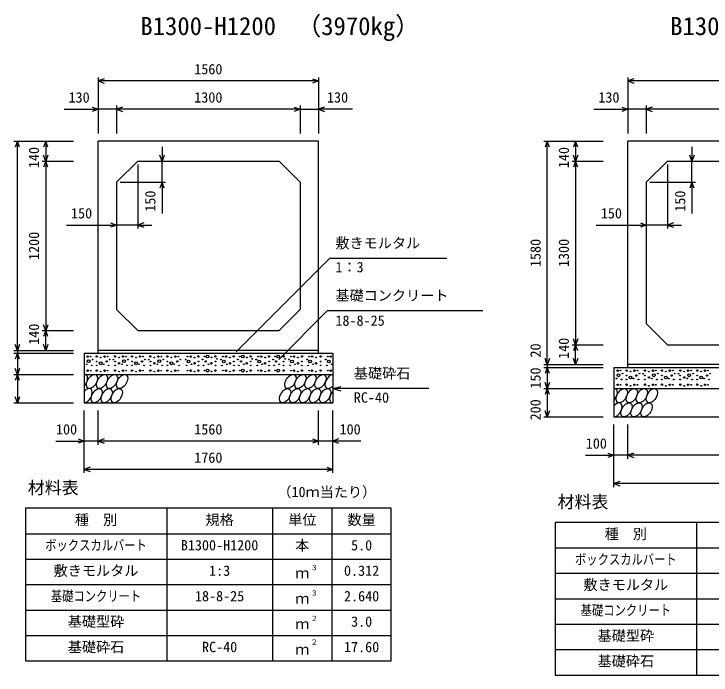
# Model space of a CAD drawing. Units: millimetres, scale not verified. Extents: x -50400 to 50400, y -17820 to 17820.
# Drawn here: x 13634 to 18568, y -4855 to -177 of the extents above; entities that cross this region are included whole.
import ezdxf
from ezdxf.enums import TextEntityAlignment as Align

# ---------------------------------------------------------------- set-up
doc = ezdxf.new("R2010")
doc.units = ezdxf.units.MM
doc.header["$LTSCALE"] = 60
for name, color, linetype, lineweight in [('0-0_DIM', 7, 'Continuous', 25), ('0-2_HATCH', 6, 'Continuous', 25), ('0-3_HYO', 3, 'Continuous', 25), ('0-4_HYO2', 4, 'Continuous', 25), ('0-5_OUTLINE', 3, 'Continuous', 25), ('0-7_TXT', 7, 'Continuous', 25)]:
    doc.layers.add(name, color=color, linetype=linetype, lineweight=lineweight)
doc.styles.add('ＭＳ ゴシック', font='')
doc.styles.get('ＭＳ ゴシック').set_extended_font_data('MS Gothic')

msp = doc.modelspace()

# ---------------------------------------------------------------- linework, layer by layer
at = {"layer": '0-0_DIM'}
for p, q in [((14229.98, -626.22), (14229.98, -1023.11)), ((15789.98, -626.22), (15789.98, -1023.11)), ((17979.98, -626.22), (17979.98, -1023.11)), ((15789.98, -651.22), (14229.98, -651.22)), ((19539.98, -651.22), (17979.98, -651.22)), ((14359.98, -826.22), (14359.98, -1023.11)), ((15659.98, -826.22), (15659.98, -1023.11)), ((18109.98, -826.22), (18109.98, -1023.11)), ((13989.24, -851.22), (14229.98, -851.22)), ((14359.98, -851.22), (14229.98, -851.22)), ((15659.98, -851.22), (14359.98, -851.22)), ((15659.98, -851.22), (15789.98, -851.22)), ((16030.73, -851.22), (15789.98, -851.22)), ((17739.24, -851.22), (17979.98, -851.22)), ((18109.98, -851.22), (17979.98, -851.22)), ((19409.98, -851.22), (18109.98, -851.22)), ((13633.88, -1078.11), (14054.98, -1078.11)), ((13658.88, -2558.11), (13658.88, -1078.11)), ((13858.88, -1078.11), (13858.88, -1218.11)), ((17383.88, -1078.11), (17804.98, -1078.11)), ((17408.88, -2658.11), (17408.88, -1078.11)), ((17608.88, -1078.11), (17608.88, -1218.11)), ((14682.46, -1118.11), (14682.46, -1218.11)), ((18432.46, -1118.11), (18432.46, -1218.11)), ((13833.88, -1218.11), (14054.98, -1218.11)), ((13858.88, -1218.11), (13858.88, -2418.11)), ((14682.46, -1368.11), (14682.46, -1218.11)), ((17583.88, -1218.11), (17804.98, -1218.11)), ((17608.88, -1218.11), (17608.88, -2518.11)), ((18432.46, -1368.11), (18432.46, -1218.11)), ((14509.98, -1243.11), (14509.98, -1696.13)), ((18259.98, -1243.11), (18259.98, -1696.13)), ((14384.98, -1368.11), (14707.46, -1368.11)), ((14682.46, -1368.11), (14682.46, -1588.99)), ((18134.98, -1368.11), (18457.46, -1368.11)), ((18432.46, -1368.11), (18432.46, -1588.99)), ((14005.88, -1671.13), (14359.98, -1671.13)), ((14509.98, -1671.13), (14359.98, -1671.13)), ((14509.98, -1671.13), (14609.98, -1671.13)), ((17755.88, -1671.13), (18109.98, -1671.13)), ((18259.98, -1671.13), (18109.98, -1671.13)), ((18259.98, -1671.13), (18359.98, -1671.13)), ((15206.2, -2567.45), (15866.48, -1907.17)), ((16698.89, -1907.17), (15866.48, -1907.17)), ((15508.01, -2621.84), (15852.07, -2277.78)), ((16951.62, -2277.78), (15852.07, -2277.78)), ((13833.88, -2418.11), (14054.98, -2418.11)), ((13858.88, -2558.11), (13858.88, -2418.11)), ((13633.88, -2558.11), (14054.98, -2558.11)), ((13658.88, -2558.11), (13658.88, -2578.11)), ((17583.88, -2518.11), (17804.98, -2518.11)), ((17608.88, -2658.11), (17608.88, -2518.11)), ((13633.88, -2578.11), (14054.98, -2578.11)), ((13658.88, -2578.11), (13658.88, -2728.11)), ((17383.88, -2658.11), (17804.98, -2658.11)), ((17408.88, -2658.11), (17408.88, -2678.11)), ((17383.88, -2678.11), (17804.98, -2678.11)), ((17408.88, -2678.11), (17408.88, -2828.11)), ((13633.88, -2728.11), (14054.98, -2728.11)), ((13658.88, -2728.11), (13658.88, -2928.11)), ((15889.98, -2828.11), (15947.94, -2812.58)), ((16569.79, -2828.11), (15889.98, -2828.11)), ((15889.98, -2828.11), (15947.94, -2843.64)), ((17383.88, -2828.11), (17804.98, -2828.11)), ((17408.88, -2828.11), (17408.88, -3028.11)), ((13633.88, -2928.11), (14054.98, -2928.11)), ((14129.98, -3424.72), (14129.98, -2983.11)), ((14229.98, -3224.72), (14229.98, -2983.11)), ((15789.98, -3224.72), (15789.98, -2983.11)), ((15789.98, -3224.72), (15789.98, -2983.11)), ((15889.98, -3424.72), (15889.98, -2983.11)), ((17383.88, -3028.11), (17804.98, -3028.11)), ((17879.98, -3524.72), (17879.98, -3083.11)), ((17979.98, -3324.72), (17979.98, -3083.11)), ((13930.44, -3199.72), (14129.98, -3199.72)), ((14229.98, -3199.72), (14129.98, -3199.72)), ((15789.98, -3199.72), (14229.98, -3199.72)), ((15889.98, -3199.72), (15789.98, -3199.72)), ((16089.53, -3199.72), (15889.98, -3199.72)), ((17680.44, -3299.72), (17879.98, -3299.72)), ((17979.98, -3299.72), (17879.98, -3299.72)), ((19539.98, -3299.72), (17979.98, -3299.72)), ((15889.98, -3399.72), (14129.98, -3399.72)), ((19639.98, -3499.72), (17879.98, -3499.72))]:
    msp.add_line(p, q, dxfattribs=at)
for points in [[(14272.27, -635.83), (14229.98, -651.22), (14272.27, -666.61)], [(15747.7, -635.83), (15789.98, -651.22), (15747.7, -666.61)], [(18022.27, -635.83), (17979.98, -651.22), (18022.27, -666.61)], [(14187.7, -835.83), (14229.98, -851.22), (14187.7, -866.61)], [(14402.27, -835.83), (14359.98, -851.22), (14402.27, -866.61)], [(15617.7, -835.83), (15659.98, -851.22), (15617.7, -866.61)], [(15832.27, -835.83), (15789.98, -851.22), (15832.27, -866.61)], [(17937.7, -835.83), (17979.98, -851.22), (17937.7, -866.61)], [(18152.27, -835.83), (18109.98, -851.22), (18152.27, -866.61)], [(13674.27, -1120.4), (13658.88, -1078.11), (13643.49, -1120.4)], [(13874.27, -1120.4), (13858.88, -1078.11), (13843.49, -1120.4)], [(17424.27, -1120.4), (17408.88, -1078.11), (17393.49, -1120.4)], [(17624.27, -1120.4), (17608.88, -1078.11), (17593.49, -1120.4)], [(13874.27, -1175.83), (13858.88, -1218.11), (13843.49, -1175.83)], [(14697.85, -1175.83), (14682.46, -1218.11), (14667.07, -1175.83)], [(17624.27, -1175.83), (17608.88, -1218.11), (17593.49, -1175.83)], [(18447.85, -1175.83), (18432.46, -1218.11), (18417.07, -1175.83)], [(13874.27, -1260.4), (13858.88, -1218.11), (13843.49, -1260.4)], [(17624.27, -1260.4), (17608.88, -1218.11), (17593.49, -1260.4)], [(14697.85, -1410.4), (14682.46, -1368.11), (14667.07, -1410.4)], [(18447.85, -1410.4), (18432.46, -1368.11), (18417.07, -1410.4)], [(14317.7, -1655.74), (14359.98, -1671.13), (14317.7, -1686.52)], [(14552.27, -1655.74), (14509.98, -1671.13), (14552.27, -1686.52)], [(18067.7, -1655.74), (18109.98, -1671.13), (18067.7, -1686.52)], [(18302.27, -1655.74), (18259.98, -1671.13), (18302.27, -1686.52)], [(13874.27, -2375.83), (13858.88, -2418.11), (13843.49, -2375.83)], [(13874.27, -2460.4), (13858.88, -2418.11), (13843.49, -2460.4)], [(13674.27, -2515.83), (13658.88, -2558.11), (13643.49, -2515.83)], [(13874.27, -2515.83), (13858.88, -2558.11), (13843.49, -2515.83)], [(17624.27, -2475.83), (17608.88, -2518.11), (17593.49, -2475.83)], [(17624.27, -2560.4), (17608.88, -2518.11), (17593.49, -2560.4)], [(13674.27, -2620.4), (13658.88, -2578.11), (13643.49, -2620.4)], [(17424.27, -2615.83), (17408.88, -2658.11), (17393.49, -2615.83)], [(17624.27, -2615.83), (17608.88, -2658.11), (17593.49, -2615.83)], [(13674.27, -2685.83), (13658.88, -2728.11), (13643.49, -2685.83)], [(17424.27, -2720.4), (17408.88, -2678.11), (17393.49, -2720.4)], [(13674.27, -2770.4), (13658.88, -2728.11), (13643.49, -2770.4)], [(17424.27, -2785.83), (17408.88, -2828.11), (17393.49, -2785.83)], [(17424.27, -2870.4), (17408.88, -2828.11), (17393.49, -2870.4)], [(13674.27, -2885.83), (13658.88, -2928.11), (13643.49, -2885.83)], [(17424.27, -2985.83), (17408.88, -3028.11), (17393.49, -2985.83)], [(14087.7, -3184.33), (14129.98, -3199.72), (14087.7, -3215.12)], [(14272.27, -3184.33), (14229.98, -3199.72), (14272.27, -3215.12)], [(15747.7, -3184.33), (15789.98, -3199.72), (15747.7, -3215.12)], [(15932.27, -3184.33), (15889.98, -3199.72), (15932.27, -3215.12)], [(17837.7, -3284.33), (17879.98, -3299.72), (17837.7, -3315.12)], [(18022.27, -3284.33), (17979.98, -3299.72), (18022.27, -3315.12)], [(14172.27, -3384.33), (14129.98, -3399.72), (14172.27, -3415.12)], [(15847.7, -3384.33), (15889.98, -3399.72), (15847.7, -3415.12)], [(17922.27, -3484.33), (17879.98, -3499.72), (17922.27, -3515.12)]]:
    msp.add_lwpolyline(points, dxfattribs=at)
at = {"layer": '0-2_HATCH'}
for centre, radius in [((14156.02, -2600.93), 5), ((14177.05, -2600.93), 2.5), ((14219.95, -2600.06), 5), ((14247.99, -2607.94), 2.5), ((14276.02, -2600.93), 5), ((14297.05, -2600.93), 2.5), ((14349.95, -2600.06), 5), ((14377.99, -2607.94), 2.5), ((14406.02, -2600.93), 5), ((14427.05, -2600.93), 2.5), ((14469.95, -2600.06), 5), ((14497.99, -2607.94), 2.5), ((14526.02, -2600.93), 5), ((14547.05, -2600.93), 2.5), ((14599.95, -2600.06), 5), ((14627.99, -2607.94), 2.5), ((14656.02, -2600.93), 5), ((14677.05, -2600.93), 2.5), ((14719.95, -2600.06), 5), ((14747.99, -2607.94), 2.5), ((14776.02, -2600.93), 5), ((14797.05, -2600.93), 2.5), ((14862.91, -2600.93), 2.5), ((14883.94, -2600.93), 5), ((14911.98, -2607.94), 2.5), ((14940.01, -2600.06), 5), ((14982.91, -2600.93), 2.5), ((15003.94, -2600.93), 10), ((15031.98, -2607.94), 2.5), ((15060.01, -2600.06), 5), ((15071.35, -2617.63), 2.5), ((15112.91, -2600.93), 2.5), ((15133.94, -2600.93), 5), ((15161.98, -2607.94), 2.5), ((15190.01, -2600.06), 5), ((15232.91, -2600.93), 2.5), ((15253.94, -2600.93), 10), ((15281.98, -2607.94), 2.5), ((15310.01, -2600.06), 5), ((15321.35, -2617.63), 2.5), ((15362.91, -2600.93), 2.5), ((15383.94, -2600.93), 5), ((15411.98, -2607.94), 2.5), ((15440.01, -2600.06), 5), ((15482.91, -2600.93), 2.5), ((15503.94, -2600.93), 10), ((15541.84, -2600.06), 5), ((15553.18, -2617.63), 2.5), ((15594.73, -2600.93), 2.5), ((15615.76, -2600.93), 5), ((15643.8, -2607.94), 2.5), ((15671.84, -2600.06), 5), ((15722.79, -2600.93), 2.5), ((15743.83, -2600.93), 5), ((15771.86, -2607.94), 2.5), ((15804.77, -2600.06), 5), ((15855.72, -2600.93), 2.5), ((15876.75, -2600.93), 5), ((14149.01, -2656.09), 2.5), ((14162.56, -2633.95), 10), ((14184.06, -2663.96), 2.5), ((14191.07, -2621.95), 2.5), ((14219.95, -2635.95), 2.5), ((14219.95, -2663.96), 2.5), ((14247.99, -2649.08), 10), ((14269.01, -2656.09), 2.5), ((14290.04, -2635.95), 5), ((14304.06, -2663.96), 2.5), ((14311.07, -2621.95), 2.5), ((14337.53, -2622.85), 2.5), ((14349.95, -2635.95), 2.5), ((14349.95, -2663.96), 2.5), ((14377.99, -2649.08), 5), ((14399.01, -2656.09), 2.5), ((14412.56, -2633.95), 10), ((14434.06, -2663.96), 2.5), ((14441.07, -2621.95), 2.5), ((14469.95, -2635.95), 2.5), ((14469.95, -2663.96), 2.5), ((14497.99, -2649.08), 10), ((14519.01, -2656.09), 2.5), ((14540.04, -2635.95), 5), ((14554.06, -2663.96), 2.5), ((14561.07, -2621.95), 2.5), ((14587.53, -2622.85), 2.5), ((14599.95, -2635.95), 2.5), ((14599.95, -2663.96), 2.5), ((14627.99, -2649.08), 5), ((14649.01, -2656.09), 2.5), ((14662.56, -2633.95), 10), ((14684.06, -2663.96), 2.5), ((14691.07, -2621.95), 2.5), ((14719.95, -2635.95), 2.5), ((14719.95, -2663.96), 2.5), ((14747.99, -2649.08), 10), ((14769.01, -2656.09), 2.5), ((14790.04, -2635.95), 5), ((14804.06, -2663.96), 2.5), ((14811.07, -2621.95), 2.5), ((14848.89, -2621.95), 2.5), ((14855.9, -2663.96), 2.5), ((14869.92, -2635.95), 10), ((14890.95, -2656.09), 2.5), ((14911.98, -2649.08), 5), ((14940.01, -2635.95), 2.5), ((14940.01, -2663.96), 2.5), ((14968.89, -2621.95), 2.5), ((14975.9, -2663.96), 2.5), ((14989.92, -2635.95), 5), ((15010.95, -2656.09), 2.5), ((15031.98, -2649.08), 5), ((15060.01, -2635.95), 2.5), ((15060.01, -2663.96), 2.5), ((15098.89, -2621.95), 2.5), ((15105.9, -2663.96), 2.5), ((15119.92, -2635.95), 10), ((15140.95, -2656.09), 2.5), ((15161.98, -2649.08), 5), ((15190.01, -2635.95), 2.5), ((15190.01, -2663.96), 2.5), ((15218.89, -2621.95), 2.5), ((15225.9, -2663.96), 2.5), ((15239.92, -2635.95), 5), ((15260.95, -2656.09), 2.5), ((15281.98, -2649.08), 5), ((15310.01, -2635.95), 2.5), ((15310.01, -2663.96), 2.5), ((15348.89, -2621.95), 2.5), ((15355.9, -2663.96), 2.5), ((15369.92, -2635.95), 10), ((15390.95, -2656.09), 2.5), ((15411.98, -2649.08), 5), ((15440.01, -2635.95), 2.5), ((15440.01, -2663.96), 2.5), ((15468.89, -2621.95), 2.5), ((15475.9, -2663.96), 2.5), ((15489.92, -2635.95), 5), ((15510.95, -2656.09), 2.5), ((15541.84, -2635.95), 2.5), ((15541.84, -2663.96), 2.5), ((15580.71, -2621.95), 2.5), ((15587.72, -2663.96), 2.5), ((15601.74, -2635.95), 10), ((15622.77, -2656.09), 2.5), ((15643.8, -2649.08), 5), ((15671.84, -2635.95), 2.5), ((15671.84, -2663.96), 2.5), ((15708.78, -2621.95), 2.5), ((15715.79, -2663.96), 2.5), ((15729.81, -2635.95), 10), ((15750.83, -2656.09), 2.5), ((15771.86, -2649.08), 5), ((15804.77, -2635.95), 2.5), ((15804.77, -2663.96), 2.5), ((15841.7, -2621.95), 2.5), ((15848.71, -2663.96), 2.5), ((15862.73, -2635.95), 10), ((15883.76, -2656.09), 2.5), ((14156.02, -2700.93), 5), ((14177.05, -2700.93), 2.5), ((14219.95, -2700.06), 5), ((14247.99, -2707.94), 2.5), ((14276.02, -2700.93), 5), ((14297.05, -2700.93), 2.5), ((14349.95, -2700.06), 5), ((14377.99, -2707.94), 2.5), ((14406.02, -2700.93), 5), ((14427.05, -2700.93), 2.5), ((14469.95, -2700.06), 5), ((14497.99, -2707.94), 2.5), ((14526.02, -2700.93), 5), ((14547.05, -2700.93), 2.5), ((14599.95, -2700.06), 5), ((14627.99, -2707.94), 2.5), ((14656.02, -2700.93), 5), ((14677.05, -2700.93), 2.5), ((14719.95, -2700.06), 5), ((14747.99, -2707.94), 2.5), ((14776.02, -2700.93), 5), ((14797.05, -2700.93), 2.5), ((14862.91, -2700.93), 2.5), ((14883.94, -2700.93), 5), ((14911.98, -2707.94), 2.5), ((14940.01, -2700.06), 5), ((14982.91, -2700.93), 2.5), ((15003.94, -2700.93), 10), ((15031.98, -2707.94), 2.5), ((15060.01, -2700.06), 5), ((15112.91, -2700.93), 2.5), ((15133.94, -2700.93), 5), ((15161.98, -2707.94), 2.5), ((15190.01, -2700.06), 5), ((15232.91, -2700.93), 2.5), ((15253.94, -2700.93), 10), ((15281.98, -2707.94), 2.5), ((15310.01, -2700.06), 5), ((15362.91, -2700.93), 2.5), ((15383.94, -2700.93), 5), ((15411.98, -2707.94), 2.5), ((15440.01, -2700.06), 5), ((15482.91, -2700.93), 2.5), ((15503.94, -2700.93), 10), ((15541.84, -2700.06), 5), ((15594.73, -2700.93), 2.5), ((15615.76, -2700.93), 5), ((15643.8, -2707.94), 2.5), ((15671.84, -2700.06), 5), ((15722.79, -2700.93), 2.5), ((15743.83, -2700.93), 5), ((15771.86, -2707.94), 2.5), ((15804.77, -2700.06), 5), ((15855.72, -2700.93), 2.5), ((15876.75, -2700.93), 5), ((17906.02, -2700.93), 5), ((17927.05, -2700.93), 2.5), ((17969.95, -2700.06), 5), ((17997.99, -2707.94), 2.5), ((18026.02, -2700.93), 5), ((18047.05, -2700.93), 2.5), ((18099.95, -2700.06), 5), ((18127.99, -2707.94), 2.5), ((18156.02, -2700.93), 5), ((18177.05, -2700.93), 2.5), ((18219.95, -2700.06), 5), ((18247.99, -2707.94), 2.5), ((18276.02, -2700.93), 5), ((18297.05, -2700.93), 2.5), ((18349.95, -2700.06), 5), ((18377.99, -2707.94), 2.5), ((18406.02, -2700.93), 5), ((18427.05, -2700.93), 2.5), ((18469.95, -2700.06), 5), ((18497.99, -2707.94), 2.5), ((18526.02, -2700.93), 5), ((18547.05, -2700.93), 2.5), ((17899.01, -2756.09), 2.5), ((17912.56, -2733.95), 10), ((17934.06, -2763.96), 2.5), ((17941.07, -2721.95), 2.5), ((17969.95, -2735.95), 2.5), ((17969.95, -2763.96), 2.5), ((17997.99, -2749.08), 10), ((18019.01, -2756.09), 2.5), ((18040.04, -2735.95), 5), ((18054.06, -2763.96), 2.5), ((18061.07, -2721.95), 2.5), ((18087.53, -2722.85), 2.5), ((18099.95, -2735.95), 2.5), ((18099.95, -2763.96), 2.5), ((18127.99, -2749.08), 5), ((18149.01, -2756.09), 2.5), ((18162.56, -2733.95), 10), ((18184.06, -2763.96), 2.5), ((18191.07, -2721.95), 2.5), ((18219.95, -2735.95), 2.5), ((18219.95, -2763.96), 2.5), ((18247.99, -2749.08), 10), ((18269.01, -2756.09), 2.5), ((18290.04, -2735.95), 5), ((18304.06, -2763.96), 2.5), ((18311.07, -2721.95), 2.5), ((18337.53, -2722.85), 2.5), ((18349.95, -2735.95), 2.5), ((18349.95, -2763.96), 2.5), ((18377.99, -2749.08), 5), ((18399.01, -2756.09), 2.5), ((18412.56, -2733.95), 10), ((18434.06, -2763.96), 2.5), ((18441.07, -2721.95), 2.5), ((18469.95, -2735.95), 2.5), ((18469.95, -2763.96), 2.5), ((18497.99, -2749.08), 10), ((18519.01, -2756.09), 2.5), ((18540.04, -2735.95), 5), ((18554.06, -2763.96), 2.5), ((18561.07, -2721.95), 2.5), ((17906.02, -2800.93), 5), ((17927.05, -2800.93), 2.5), ((17969.95, -2800.06), 5), ((17997.99, -2807.94), 2.5), ((18026.02, -2800.93), 5), ((18047.05, -2800.93), 2.5), ((18099.95, -2800.06), 5), ((18127.99, -2807.94), 2.5), ((18156.02, -2800.93), 5), ((18177.05, -2800.93), 2.5), ((18219.95, -2800.06), 5), ((18247.99, -2807.94), 2.5), ((18276.02, -2800.93), 5), ((18297.05, -2800.93), 2.5), ((18349.95, -2800.06), 5), ((18377.99, -2807.94), 2.5), ((18406.02, -2800.93), 5), ((18427.05, -2800.93), 2.5), ((18469.95, -2800.06), 5), ((18497.99, -2807.94), 2.5), ((18526.02, -2800.93), 5), ((18547.05, -2800.93), 2.5)]:
    msp.add_circle(centre, radius, dxfattribs=at)
for centre, start_param, end_param in [((14115.33, -2778.12), 4.3355439, 6.7245934), ((15874.54, -2778.12), 0.4199491, 4.357003), ((14148.58, -2878.11), 3.4740877, 7.5860497), ((15907.79, -2878.11), 1.2805297, 3.4964223), ((17865.33, -2878.12), 4.3355439, 6.7245934), ((17898.58, -2978.11), 3.4740877, 7.5860497)]:
    msp.add_ellipse(centre, major_axis=(29.09, 47.08), ratio=0.5792, start_param=start_param, end_param=end_param, dxfattribs=at)
for centre in [(14186.29, -2778.12), (14257.24, -2778.12), (14328.2, -2778.12), (14399.15, -2778.12), (15590.71, -2778.12), (15661.67, -2778.12), (15732.63, -2778.12), (15803.58, -2778.12), (14219.53, -2878.11), (14290.49, -2878.11), (14361.45, -2878.11), (15553.01, -2878.11), (15623.96, -2878.11), (15694.92, -2878.11), (15765.87, -2878.11), (15836.83, -2878.11), (17936.29, -2878.12), (18007.24, -2878.12), (18078.2, -2878.12), (18149.15, -2878.12), (17969.53, -2978.11), (18040.49, -2978.11), (18111.45, -2978.11)]:
    msp.add_ellipse(centre, major_axis=(29.09, 47.08), ratio=0.5792, dxfattribs=at)
at = {"layer": '0-3_HYO'}
for p, q in [((14714.98, -3674.72), (14714.98, -4754.72)), ((15464.98, -3674.72), (15464.98, -4754.72)), ((15884.98, -3674.72), (15884.98, -4754.72)), ((18464.98, -3774.72), (18464.98, -4854.72)), ((13714.98, -3854.72), (16304.98, -3854.72)), ((17464.98, -3954.72), (20054.98, -3954.72))]:
    msp.add_line(p, q, dxfattribs=at)
for points in [[(13714.98, -4754.72), (16304.98, -4754.72), (16304.98, -3674.72), (13714.98, -3674.72)], [(17464.98, -4854.72), (20054.98, -4854.72), (20054.98, -3774.72), (17464.98, -3774.72)]]:
    msp.add_lwpolyline(points, close=True, dxfattribs=at)
at = {"layer": '0-4_HYO2'}
for p, q in [((13714.98, -4034.72), (16304.98, -4034.72)), ((17464.98, -4134.72), (20054.98, -4134.72)), ((13714.98, -4214.72), (16304.98, -4214.72)), ((17464.98, -4314.72), (20054.98, -4314.72)), ((13714.98, -4394.72), (16304.98, -4394.72)), ((17464.98, -4494.72), (20054.98, -4494.72)), ((13714.98, -4574.72), (16304.98, -4574.72)), ((17464.98, -4674.72), (20054.98, -4674.72))]:
    msp.add_line(p, q, dxfattribs=at)
at = {"layer": '0-5_OUTLINE'}
for p, q in [((15789.98, -1078.11), (14229.98, -1078.11)), ((14229.98, -2578.11), (14229.98, -1078.11)), ((15789.98, -2578.11), (15789.98, -1078.11)), ((19539.98, -1078.11), (17979.98, -1078.11)), ((17979.98, -2678.11), (17979.98, -1078.11)), ((14509.98, -1218.11), (14359.98, -1368.11)), ((14509.98, -1218.11), (15509.98, -1218.11)), ((15659.98, -1368.11), (15509.98, -1218.11)), ((18259.98, -1218.11), (19259.98, -1218.11)), ((14359.98, -1368.11), (14359.98, -2268.11)), ((15659.98, -1368.11), (15659.98, -2268.11)), ((14509.98, -2418.11), (14359.98, -2268.11)), ((15509.98, -2418.11), (15659.98, -2268.11)), ((18259.98, -2518.11), (18109.98, -2368.11)), ((14509.98, -2418.11), (15509.98, -2418.11)), ((15789.98, -2558.11), (14229.98, -2558.11)), ((14129.98, -2578.11), (14129.98, -2928.11)), ((14129.98, -2578.11), (15889.98, -2578.11)), ((15889.98, -2578.11), (15889.98, -2928.11)), ((19539.98, -2658.11), (17979.98, -2658.11)), ((17879.98, -2678.11), (17879.98, -3028.11)), ((17879.98, -2678.11), (19639.98, -2678.11)), ((14129.98, -2728.11), (15889.98, -2728.11)), ((17879.98, -2828.11), (19639.98, -2828.11)), ((14129.98, -2928.11), (15889.98, -2928.11)), ((17879.98, -3028.11), (19639.98, -3028.11))]:
    msp.add_line(p, q, dxfattribs=at)
for points in [[(18259.98, -1218.11), (18109.98, -1368.11), (18109.98, -2368.11)], [(18259.98, -2518.11), (19259.98, -2518.11), (19409.98, -2368.11)]]:
    msp.add_lwpolyline(points, dxfattribs=at)

# ---------------------------------------------------------------- texts
at = {"layer": '0-0_DIM', "style": 'ＭＳ ゴシック'}
for s, p in [('1560', (14909.98, -626.22)), ('130', (14020.34, -826.22)), ('1300', (14909.98, -826.22)), ('130', (15849.62, -826.22)), ('130', (17770.34, -826.22)), ('150', (14037.84, -1646.13)), ('150', (17787.84, -1646.13)), ('敷きモルタル', (15909.33, -1857.17)), ('1：3', (15909.33, -2027.28)), ('基礎コンクリート', (15909.33, -2227.78)), ('18-8-25', (15909.33, -2405.41)), ('基礎砕石', (16039.72, -2778.11)), ('RC-40', (16039.72, -2949.49)), ('100', (13931.34, -3174.72)), ('1560', (14909.98, -3174.72)), ('100', (15938.62, -3174.72)), ('100', (17681.34, -3274.72)), ('1760', (14909.98, -3374.72))]:
    msp.add_text(s, height=73.31, dxfattribs=at).set_placement(p, align=Align.BOTTOM_LEFT)
for s, p in [('140', (13833.88, -1268.11)), ('140', (17583.88, -1268.11)), ('150', (14657.46, -1576.61)), ('150', (18407.46, -1576.61)), ('1200', (13833.88, -1918.11)), ('1580', (17383.88, -1968.11)), ('1300', (17583.88, -1968.11)), ('140', (13833.88, -2518.11)), ('20', (17383.88, -2608.04)), ('140', (17583.88, -2618.11)), ('150', (17383.88, -2828.11)), ('200', (17383.88, -3053.11))]:
    msp.add_text(s, height=73.31, rotation=90, dxfattribs=at).set_placement(p, align=Align.BOTTOM_LEFT)
at = {"layer": '0-7_TXT', "style": 'ＭＳ ゴシック'}
for s, height, p in [('（3970kg）', 128.3, (15633.57, -365.61)), ('B1300-H1200', 128.3, (14528.73, -365.61)), ('B1300-H1300', 128.3, (18278.73, -365.61)), ('材料表', 87.98, (13731.65, -3599.72)), ('（10ｍ当たり）', 73.31, (15498.31, -3618.06)), ('材料表', 87.98, (17481.65, -3699.72)), ('種\u3000別', 73.31, (14064.98, -3814.72)), ('規格', 73.31, (14989.98, -3814.72)), ('単位', 73.31, (15574.98, -3814.72)), ('数量', 73.31, (15994.98, -3814.72)), ('種\u3000別', 73.31, (17814.98, -3914.72)), ('本', 73.31, (15624.98, -3994.72)), ('B1300-H1200', 73.31, (14814.98, -3994.72)), ('5.0', 73.31, (16019.98, -3994.72)), ('敷きモルタル', 73.31, (13914.98, -4174.72)), ('1:3', 73.31, (15014.98, -4174.72)), ('３', 36.66, (15734.22, -4124.11)), ('0.312', 73.31, (15969.98, -4174.72)), ('ｍ', 73.31, (15624.98, -4191.39)), ('敷きモルタル', 73.31, (17664.98, -4274.72)), ('18-8-25', 73.31, (14914.98, -4354.72)), ('３', 36.66, (15734.22, -4304.11)), ('2.640', 73.31, (15969.98, -4354.72)), ('ｍ', 73.31, (15624.98, -4371.39)), ('基礎型砕', 73.31, (14014.98, -4534.72)), ('２', 36.66, (15734.22, -4484.11)), ('3.0', 73.31, (16019.98, -4534.72)), ('ｍ', 73.31, (15624.98, -4551.39)), ('基礎型砕', 73.31, (17764.98, -4634.72)), ('基礎砕石', 73.31, (14014.98, -4714.72)), ('RC-40', 73.31, (14964.98, -4714.72)), ('２', 36.66, (15734.22, -4650.78)), ('17.60', 73.31, (15969.98, -4714.72)), ('ｍ', 73.31, (15624.98, -4731.39)), ('基礎砕石', 73.31, (17764.98, -4814.72))]:
    msp.add_text(s, height=height, dxfattribs=at).set_placement(p, align=Align.BOTTOM_LEFT)
at = {"layer": '0-7_TXT', "style": 'ＭＳ ゴシック', "width": 0.8}
for s, p in [('ボックスカルバート', (13854.98, -3994.72)), ('ボックスカルバート', (17604.98, -4094.72)), ('基礎コンクリート', (13894.98, -4354.72)), ('基礎コンクリート', (17644.98, -4454.72))]:
    msp.add_text(s, height=73.31, dxfattribs=at).set_placement(p, align=Align.BOTTOM_LEFT)

doc.saveas('drawing.dxf')
